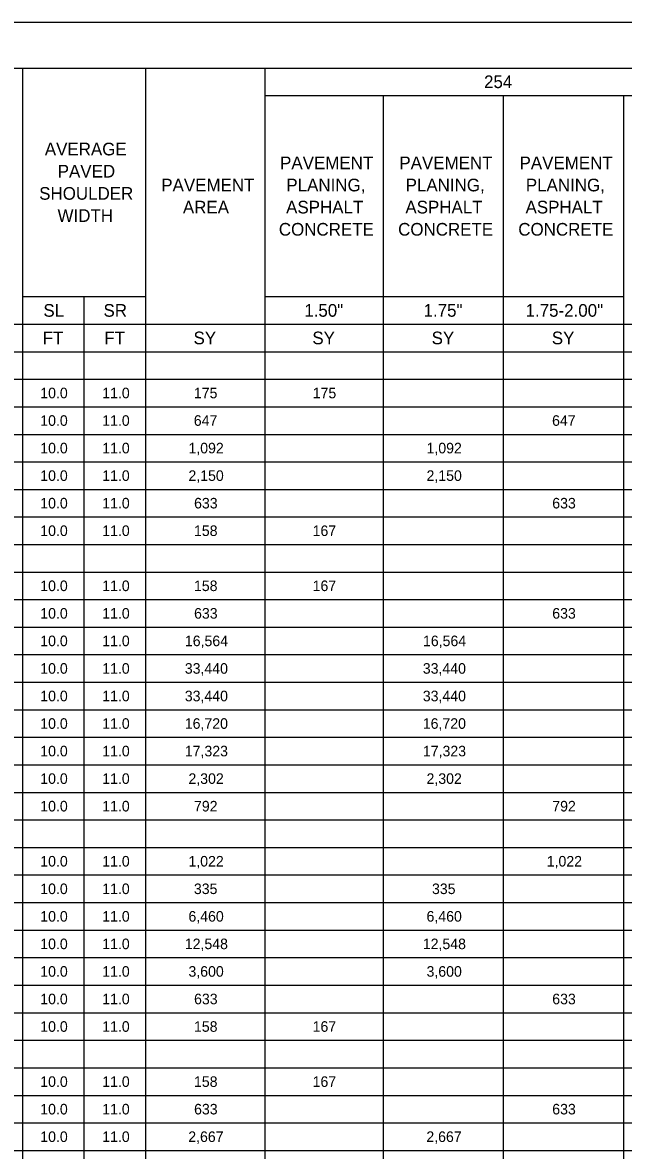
# Model space of a CAD drawing. Extents: x 0 to 34, y 0 to 22.
# Drawn here: x 9.8 to 16.42, y 9.59 to 22 of the extents above; entities that cross this region are included whole.
import ezdxf

# ---------------------------------------------------------------- set-up
doc = ezdxf.new("R2010")
doc.units = 0
for name, color, linetype in [('SH_Border', 7, 'Continuous'), ('SH_Cut_Line', 7, 'Continuous'), ('SH_Text', 7, 'Continuous')]:
    doc.layers.add(name, color=color, linetype=linetype)

msp = doc.modelspace()

# ---------------------------------------------------------------- linework, layer by layer
at = {"layer": 'SH_Border'}
msp.add_lwpolyline([(1.5, 21.5), (33.5, 21.5), (33.5, 0.5), (1.5, 0.5)], close=True, dxfattribs=at)
at = {"layer": 'SH_Cut_Line'}
msp.add_lwpolyline([(0, 0), (34, 0), (34, 22), (0, 22)], close=True, dxfattribs=at)
at = {"layer": 'SH_Text'}
for p, q in [((7.004, 21.5), (9.802, 21.5)), ((9.802, 21.5), (10.478, 21.5)), ((9.802, 21.5), (9.802, 20.399)), ((10.478, 21.5), (15.094, 21.5)), ((11.155, 21.5), (11.155, 20.399)), ((12.468, 21.5), (12.468, 20.399)), ((15.094, 21.5), (16.417, 21.5)), ((16.417, 21.5), (18.78, 21.5)), ((12.468, 21.197), (15.094, 21.197)), ((13.771, 21.197), (13.771, 20.399)), ((15.094, 21.197), (16.417, 21.197)), ((15.094, 21.197), (15.094, 20.399)), ((16.417, 21.197), (18.78, 21.197)), ((16.417, 21.197), (16.417, 20.399)), ((9.802, 20.399), (9.802, 19.288)), ((11.155, 20.399), (11.155, 19.288)), ((12.468, 20.399), (12.468, 19.288)), ((13.771, 20.399), (13.771, 19.288)), ((15.094, 20.399), (15.094, 19.288)), ((16.417, 20.399), (16.417, 19.288)), ((9.802, 19.288), (9.802, 18.379)), ((11.155, 19.288), (11.155, 18.379)), ((12.468, 19.288), (12.468, 18.379)), ((13.771, 19.288), (13.771, 18.379)), ((15.094, 19.288), (15.094, 18.379)), ((16.417, 19.288), (16.417, 18.379)), ((9.802, 18.985), (10.478, 18.985)), ((10.478, 18.985), (11.155, 18.985)), ((10.478, 18.985), (10.478, 18.379)), ((12.468, 18.985), (15.094, 18.985)), ((15.094, 18.985), (16.417, 18.985)), ((8.62, 18.682), (9.802, 18.682)), ((9.802, 18.682), (10.478, 18.682)), ((10.478, 18.682), (15.094, 18.682)), ((15.094, 18.682), (16.417, 18.682)), ((16.417, 18.682), (18.78, 18.682)), ((7.004, 18.379), (9.802, 18.379)), ((9.802, 18.379), (10.478, 18.379)), ((9.802, 18.379), (9.802, 12.623)), ((10.478, 18.379), (15.094, 18.379)), ((10.478, 18.379), (10.478, 12.623)), ((11.155, 18.379), (11.155, 12.623)), ((12.468, 18.379), (12.468, 12.623)), ((13.771, 18.379), (13.771, 12.623)), ((15.094, 18.379), (16.417, 18.379)), ((15.094, 18.379), (15.094, 12.623)), ((16.417, 18.379), (18.78, 18.379)), ((16.417, 18.379), (16.417, 12.623)), ((7.004, 18.076), (9.802, 18.076)), ((9.802, 18.076), (10.478, 18.076)), ((10.478, 18.076), (15.094, 18.076)), ((15.094, 18.076), (16.417, 18.076)), ((16.417, 18.076), (18.78, 18.076)), ((7.004, 17.773), (9.802, 17.773)), ((9.802, 17.773), (10.478, 17.773)), ((10.478, 17.773), (15.094, 17.773)), ((15.094, 17.773), (16.417, 17.773)), ((16.417, 17.773), (18.78, 17.773)), ((7.004, 17.47), (9.802, 17.47)), ((9.802, 17.47), (10.478, 17.47)), ((10.478, 17.47), (15.094, 17.47)), ((15.094, 17.47), (16.417, 17.47)), ((16.417, 17.47), (18.78, 17.47)), ((7.004, 17.167), (9.802, 17.167)), ((9.802, 17.167), (10.478, 17.167)), ((10.478, 17.167), (15.094, 17.167)), ((15.094, 17.167), (16.417, 17.167)), ((16.417, 17.167), (18.78, 17.167)), ((7.004, 16.864), (9.802, 16.864)), ((9.802, 16.864), (10.478, 16.864)), ((10.478, 16.864), (15.094, 16.864)), ((15.094, 16.864), (16.417, 16.864)), ((16.417, 16.864), (18.78, 16.864)), ((7.004, 16.561), (9.802, 16.561)), ((9.802, 16.561), (10.478, 16.561)), ((10.478, 16.561), (15.094, 16.561)), ((15.094, 16.561), (16.417, 16.561)), ((16.417, 16.561), (18.78, 16.561)), ((7.004, 16.258), (9.802, 16.258)), ((9.802, 16.258), (10.478, 16.258)), ((10.478, 16.258), (15.094, 16.258)), ((15.094, 16.258), (16.417, 16.258)), ((16.417, 16.258), (18.78, 16.258)), ((7.004, 15.955), (9.802, 15.955)), ((9.802, 15.955), (10.478, 15.955)), ((10.478, 15.955), (15.094, 15.955)), ((15.094, 15.955), (16.417, 15.955)), ((16.417, 15.955), (18.78, 15.955)), ((7.004, 15.652), (9.802, 15.652)), ((9.802, 15.652), (10.478, 15.652)), ((10.478, 15.652), (15.094, 15.652)), ((15.094, 15.652), (16.417, 15.652)), ((16.417, 15.652), (18.78, 15.652)), ((7.004, 15.35), (9.802, 15.35)), ((9.802, 15.35), (10.478, 15.35)), ((10.478, 15.35), (15.094, 15.35)), ((15.094, 15.35), (16.417, 15.35)), ((16.417, 15.35), (18.78, 15.35)), ((7.004, 15.047), (9.802, 15.047)), ((9.802, 15.047), (10.478, 15.047)), ((10.478, 15.047), (15.094, 15.047)), ((15.094, 15.047), (16.417, 15.047)), ((16.417, 15.047), (18.78, 15.047)), ((7.004, 14.744), (9.802, 14.744)), ((9.802, 14.744), (10.478, 14.744)), ((10.478, 14.744), (15.094, 14.744)), ((15.094, 14.744), (16.417, 14.744)), ((16.417, 14.744), (18.78, 14.744)), ((7.004, 14.441), (9.802, 14.441)), ((9.802, 14.441), (10.478, 14.441)), ((10.478, 14.441), (15.094, 14.441)), ((15.094, 14.441), (16.417, 14.441)), ((16.417, 14.441), (18.78, 14.441)), ((7.004, 14.138), (9.802, 14.138)), ((9.802, 14.138), (10.478, 14.138)), ((10.478, 14.138), (15.094, 14.138)), ((15.094, 14.138), (16.417, 14.138)), ((16.417, 14.138), (18.78, 14.138)), ((7.004, 13.835), (9.802, 13.835)), ((9.802, 13.835), (10.478, 13.835)), ((10.478, 13.835), (15.094, 13.835)), ((15.094, 13.835), (16.417, 13.835)), ((16.417, 13.835), (18.78, 13.835)), ((7.004, 13.532), (9.802, 13.532)), ((9.802, 13.532), (10.478, 13.532)), ((10.478, 13.532), (15.094, 13.532)), ((15.094, 13.532), (16.417, 13.532)), ((16.417, 13.532), (18.78, 13.532)), ((7.004, 13.229), (9.802, 13.229)), ((9.802, 13.229), (10.478, 13.229)), ((10.478, 13.229), (15.094, 13.229)), ((15.094, 13.229), (16.417, 13.229)), ((16.417, 13.229), (18.78, 13.229)), ((7.004, 12.926), (9.802, 12.926)), ((9.802, 12.926), (10.478, 12.926)), ((10.478, 12.926), (15.094, 12.926)), ((15.094, 12.926), (16.417, 12.926)), ((16.417, 12.926), (18.78, 12.926)), ((7.004, 12.623), (9.802, 12.623)), ((9.802, 12.623), (10.478, 12.623)), ((9.802, 12.623), (9.802, 9.593)), ((10.478, 12.623), (15.094, 12.623)), ((10.478, 12.623), (10.478, 9.593)), ((11.155, 12.623), (11.155, 9.593)), ((12.468, 12.623), (12.468, 9.593)), ((13.771, 12.623), (13.771, 9.593)), ((15.094, 12.623), (16.417, 12.623)), ((15.094, 12.623), (15.094, 9.593)), ((16.417, 12.623), (18.78, 12.623)), ((16.417, 12.623), (16.417, 9.593)), ((7.004, 12.32), (9.802, 12.32)), ((9.802, 12.32), (10.478, 12.32)), ((10.478, 12.32), (15.094, 12.32)), ((15.094, 12.32), (16.417, 12.32)), ((16.417, 12.32), (18.78, 12.32)), ((7.004, 12.017), (9.802, 12.017)), ((9.802, 12.017), (10.478, 12.017)), ((10.478, 12.017), (15.094, 12.017)), ((15.094, 12.017), (16.417, 12.017)), ((16.417, 12.017), (18.78, 12.017)), ((7.004, 11.714), (9.802, 11.714)), ((9.802, 11.714), (10.478, 11.714)), ((10.478, 11.714), (15.094, 11.714)), ((15.094, 11.714), (16.417, 11.714)), ((16.417, 11.714), (18.78, 11.714)), ((7.004, 11.411), (9.802, 11.411)), ((9.802, 11.411), (10.478, 11.411)), ((10.478, 11.411), (15.094, 11.411)), ((15.094, 11.411), (16.417, 11.411)), ((16.417, 11.411), (18.78, 11.411)), ((7.004, 11.108), (9.802, 11.108)), ((9.802, 11.108), (10.478, 11.108)), ((10.478, 11.108), (15.094, 11.108)), ((15.094, 11.108), (16.417, 11.108)), ((16.417, 11.108), (18.78, 11.108)), ((7.004, 10.805), (9.802, 10.805)), ((9.802, 10.805), (10.478, 10.805)), ((10.478, 10.805), (15.094, 10.805)), ((15.094, 10.805), (16.417, 10.805)), ((16.417, 10.805), (18.78, 10.805)), ((7.004, 10.502), (9.802, 10.502)), ((9.802, 10.502), (10.478, 10.502)), ((10.478, 10.502), (15.094, 10.502)), ((15.094, 10.502), (16.417, 10.502)), ((16.417, 10.502), (18.78, 10.502)), ((7.004, 10.199), (9.802, 10.199)), ((9.802, 10.199), (10.478, 10.199)), ((10.478, 10.199), (15.094, 10.199)), ((15.094, 10.199), (16.417, 10.199)), ((16.417, 10.199), (18.78, 10.199)), ((7.004, 9.896), (9.802, 9.896)), ((9.802, 9.896), (10.478, 9.896)), ((10.478, 9.896), (15.094, 9.896)), ((15.094, 9.896), (16.417, 9.896)), ((16.417, 9.896), (18.78, 9.896)), ((7.004, 9.593), (9.802, 9.593)), ((9.802, 9.593), (10.478, 9.593)), ((9.802, 9.593), (9.802, 7.169)), ((10.478, 9.593), (15.094, 9.593)), ((10.478, 9.593), (10.478, 7.169)), ((11.155, 9.593), (11.155, 7.169)), ((12.468, 9.593), (12.468, 6.866)), ((13.771, 9.593), (13.771, 7.169)), ((15.094, 9.593), (16.417, 9.593)), ((15.094, 9.593), (15.094, 7.169)), ((16.417, 9.593), (18.78, 9.593)), ((16.417, 9.593), (16.417, 7.169))]:
    msp.add_line(p, q, dxfattribs=at)

# ---------------------------------------------------------------- texts
for s, height, p in [('254', 0.1394, (14.882, 21.279)), ('AVERAGE ', 0.1394, (10.047, 20.539)), ('PAVEMENT ', 0.1394, (12.637, 20.387)), ('PAVEMENT ', 0.1394, (13.95, 20.387)), ('PAVEMENT ', 0.1394, (15.273, 20.387)), ('PAVED ', 0.1394, (10.189, 20.295)), ('PAVEMENT ', 0.1394, (11.329, 20.143)), ('PLANING, ', 0.1394, (12.706, 20.143)), ('PLANING, ', 0.1394, (14.019, 20.143)), ('PLANING, ', 0.1394, (15.342, 20.143)), ('SHOULDER ', 0.1394, (9.985, 20.051)), ('AREA', 0.1394, (11.567, 19.9)), ('ASPHALT ', 0.1394, (12.703, 19.9)), ('ASPHALT ', 0.1394, (14.016, 19.9)), ('ASPHALT ', 0.1394, (15.339, 19.9)), ('WIDTH', 0.1394, (10.187, 19.807)), ('CONCRETE', 0.1394, (12.623, 19.656)), ('CONCRETE', 0.1394, (13.936, 19.656)), ('CONCRETE', 0.1394, (15.259, 19.656)), ('SL', 0.1394, (10.031, 18.764)), ('SR', 0.1394, (10.693, 18.764)), ('1.50"', 0.1394, (12.903, 18.764)), ('1.75"', 0.1394, (14.216, 18.764)), ('1.75-2.00"', 0.1394, (15.339, 18.764)), ('FT', 0.1394, (10.024, 18.461)), ('FT', 0.1394, (10.701, 18.461)), ('SY', 0.1394, (11.684, 18.461)), ('SY', 0.1394, (12.992, 18.461)), ('SY', 0.1394, (14.305, 18.461)), ('SY', 0.1394, (15.628, 18.461)), ('10.0', 0.1161, (9.997, 17.867)), ('11.0', 0.1161, (10.679, 17.867)), ('175', 0.1161, (11.688, 17.867)), ('175', 0.1161, (12.996, 17.867)), ('10.0', 0.1161, (9.997, 17.564)), ('11.0', 0.1161, (10.679, 17.564)), ('647', 0.1161, (11.687, 17.564)), ('647', 0.1161, (15.631, 17.564)), ('10.0', 0.1161, (9.997, 17.261)), ('11.0', 0.1161, (10.679, 17.261)), ('1,092', 0.1161, (11.628, 17.261)), ('1,092', 0.1161, (14.249, 17.261)), ('10.0', 0.1161, (9.997, 16.958)), ('11.0', 0.1161, (10.679, 16.958)), ('2,150', 0.1161, (11.628, 16.958)), ('2,150', 0.1161, (14.249, 16.958)), ('10.0', 0.1161, (9.997, 16.655)), ('11.0', 0.1161, (10.679, 16.655)), ('633', 0.1161, (11.69, 16.655)), ('633', 0.1161, (15.633, 16.655)), ('10.0', 0.1161, (9.997, 16.352)), ('11.0', 0.1161, (10.679, 16.352)), ('158', 0.1161, (11.689, 16.352)), ('167', 0.1161, (12.995, 16.352)), ('10.0', 0.1161, (9.997, 15.746)), ('11.0', 0.1161, (10.679, 15.746)), ('158', 0.1161, (11.689, 15.746)), ('167', 0.1161, (12.995, 15.746)), ('10.0', 0.1161, (9.997, 15.443)), ('11.0', 0.1161, (10.679, 15.443)), ('633', 0.1161, (11.69, 15.443)), ('633', 0.1161, (15.633, 15.443)), ('10.0', 0.1161, (9.997, 15.14)), ('11.0', 0.1161, (10.679, 15.14)), ('16,564', 0.1161, (11.589, 15.14)), ('16,564', 0.1161, (14.21, 15.14)), ('10.0', 0.1161, (9.997, 14.837)), ('11.0', 0.1161, (10.679, 14.837)), ('33,440', 0.1161, (11.588, 14.837)), ('33,440', 0.1161, (14.208, 14.837)), ('10.0', 0.1161, (9.997, 14.534)), ('11.0', 0.1161, (10.679, 14.534)), ('33,440', 0.1161, (11.588, 14.534)), ('33,440', 0.1161, (14.208, 14.534)), ('10.0', 0.1161, (9.997, 14.231)), ('11.0', 0.1161, (10.679, 14.231)), ('16,720', 0.1161, (11.588, 14.231)), ('16,720', 0.1161, (14.208, 14.231)), ('10.0', 0.1161, (9.997, 13.928)), ('11.0', 0.1161, (10.679, 13.928)), ('17,323', 0.1161, (11.588, 13.928)), ('17,323', 0.1161, (14.209, 13.928)), ('10.0', 0.1161, (9.997, 13.625)), ('11.0', 0.1161, (10.679, 13.625)), ('2,302', 0.1161, (11.628, 13.625)), ('2,302', 0.1161, (14.249, 13.625)), ('10.0', 0.1161, (9.997, 13.322)), ('11.0', 0.1161, (10.679, 13.322)), ('792', 0.1161, (11.689, 13.322)), ('792', 0.1161, (15.633, 13.322)), ('10.0', 0.1161, (9.997, 12.716)), ('11.0', 0.1161, (10.679, 12.716)), ('1,022', 0.1161, (11.628, 12.716)), ('1,022', 0.1161, (15.572, 12.716)), ('10.0', 0.1161, (9.997, 12.413)), ('11.0', 0.1161, (10.679, 12.413)), ('335', 0.1161, (11.688, 12.413)), ('335', 0.1161, (14.309, 12.413)), ('10.0', 0.1161, (9.997, 12.11)), ('11.0', 0.1161, (10.679, 12.11)), ('6,460', 0.1161, (11.628, 12.11)), ('6,460', 0.1161, (14.249, 12.11)), ('10.0', 0.1161, (9.997, 11.807)), ('11.0', 0.1161, (10.679, 11.807)), ('12,548', 0.1161, (11.588, 11.807)), ('12,548', 0.1161, (14.208, 11.807)), ('10.0', 0.1161, (9.997, 11.504)), ('11.0', 0.1161, (10.679, 11.504)), ('3,600', 0.1161, (11.628, 11.504)), ('3,600', 0.1161, (14.249, 11.504)), ('10.0', 0.1161, (9.997, 11.201)), ('11.0', 0.1161, (10.679, 11.201)), ('633', 0.1161, (11.69, 11.201)), ('633', 0.1161, (15.633, 11.201)), ('10.0', 0.1161, (9.997, 10.898)), ('11.0', 0.1161, (10.679, 10.898)), ('158', 0.1161, (11.689, 10.898)), ('167', 0.1161, (12.995, 10.898)), ('10.0', 0.1161, (9.997, 10.292)), ('11.0', 0.1161, (10.679, 10.292)), ('158', 0.1161, (11.689, 10.292)), ('167', 0.1161, (12.995, 10.292)), ('10.0', 0.1161, (9.997, 9.989)), ('11.0', 0.1161, (10.679, 9.989)), ('633', 0.1161, (11.69, 9.989)), ('633', 0.1161, (15.633, 9.989)), ('10.0', 0.1161, (9.997, 9.686)), ('11.0', 0.1161, (10.679, 9.686)), ('2,667', 0.1161, (11.626, 9.686)), ('2,667', 0.1161, (14.247, 9.686))]:
    msp.add_text(s, height=height, dxfattribs=at).set_placement(p)

doc.saveas('drawing.dxf')
